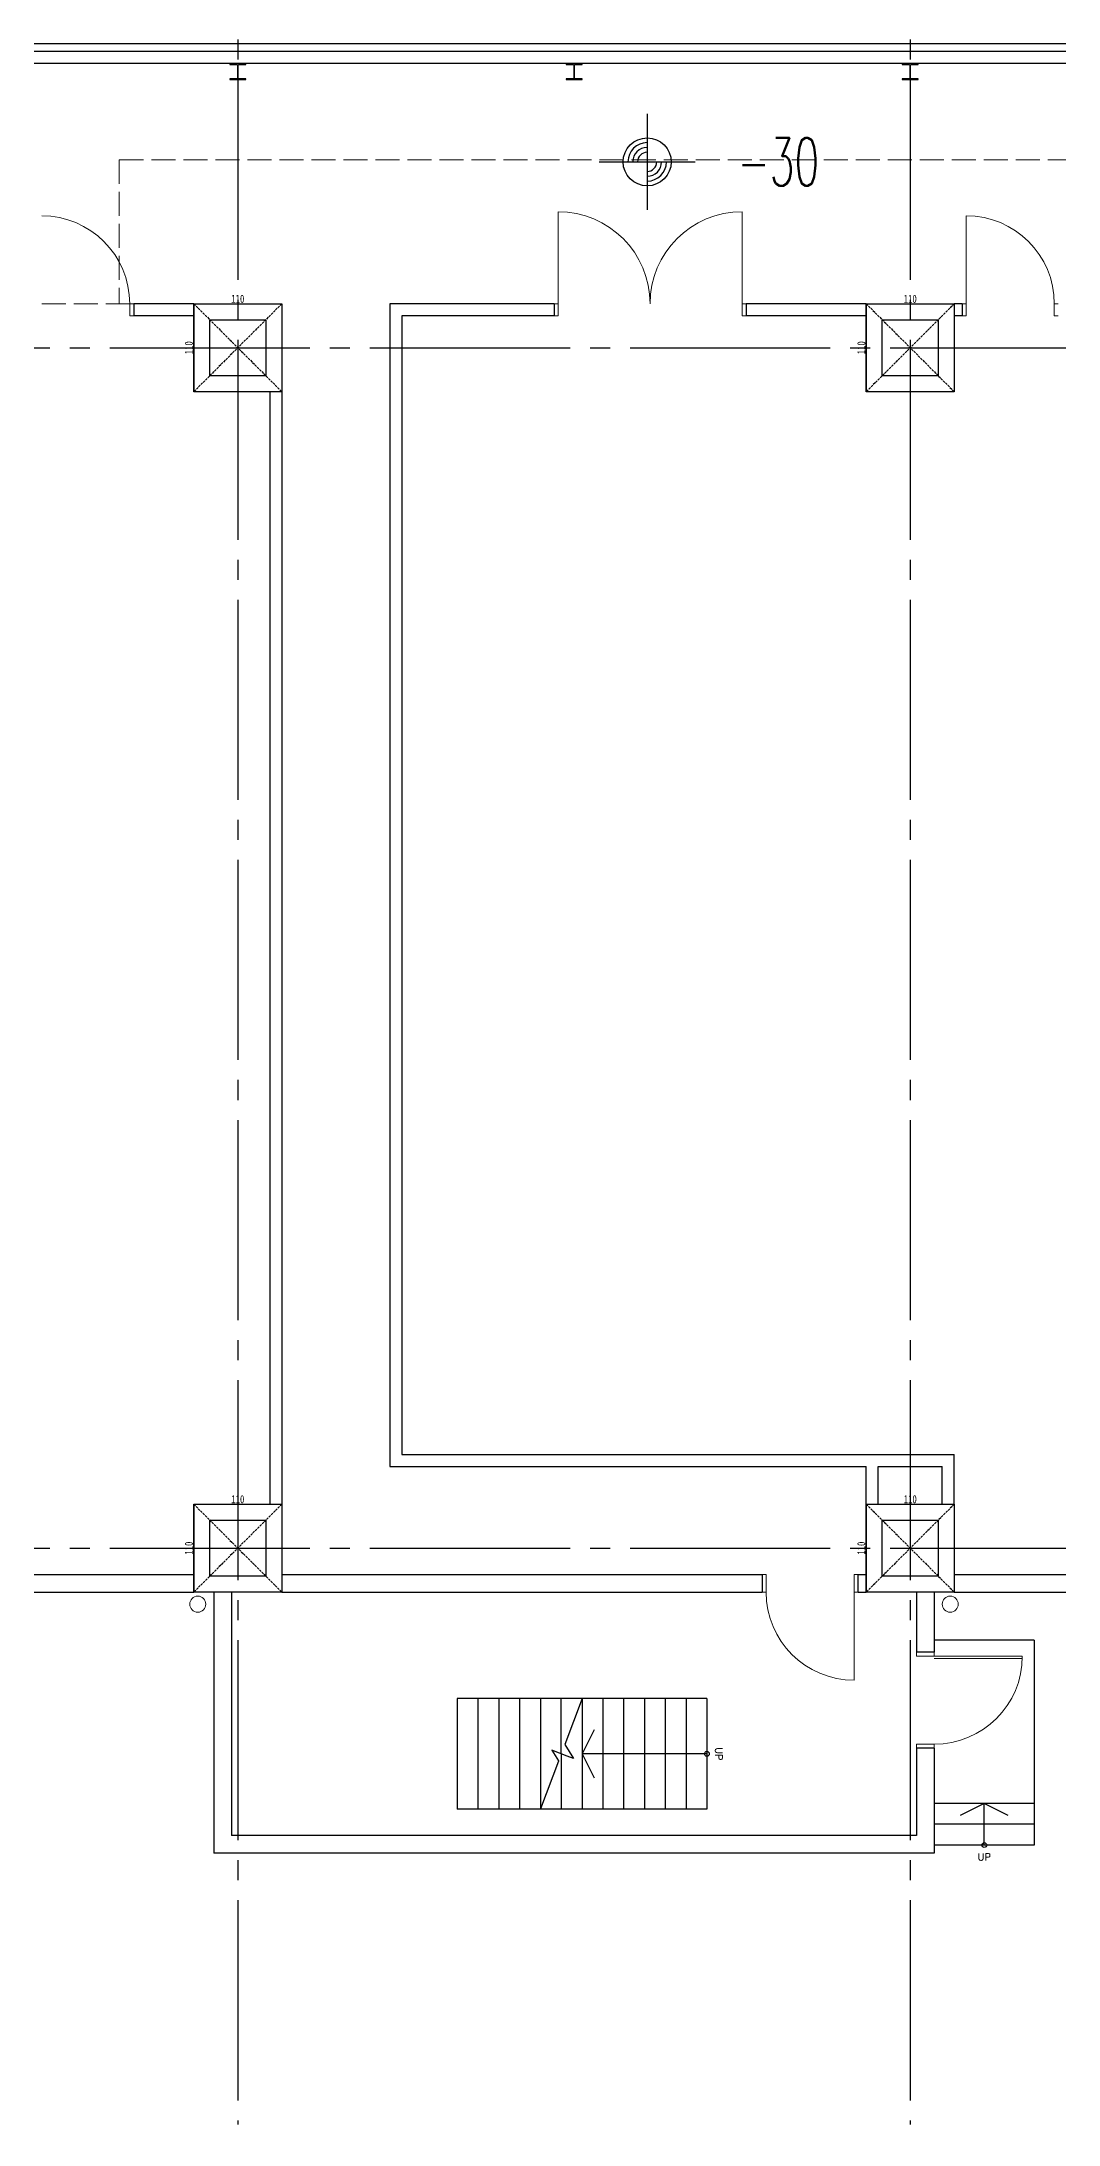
# Model space of a CAD drawing. Header units: millimetres. Extents: x -960 to 39633, y -720 to 12125.
# Drawn here: x 17395 to 18665, y -720 to 1883 of the extents above; entities that cross this region are included whole.
import ezdxf
from ezdxf.enums import TextEntityAlignment as Align

# ---------------------------------------------------------------- set-up
doc = ezdxf.new("R2010")
doc.units = ezdxf.units.MM
doc.header["$LTSCALE"] = 100
doc.linetypes.add('X-S-FAB-L05$0$COL-CEN-LIN', pattern=[3.25, 2.5, -0.25, 0.25, -0.25])
doc.linetypes.add('X-S-FAB-L05$0$HIDDEN', pattern=[0.4, 0.3, -0.1])
for name, color, linetype in [('0-xref', 7, 'Continuous'), ('X-S-FAB-L05$0$0-arr', 8, 'Continuous'), ('X-S-FAB-L05$0$0-DIM-INT', 8, 'Continuous'), ('X-S-FAB-L05$0$0-DIM-TXT', 8, 'Continuous'), ('X-S-FAB-L05$0$0-stc', 8, 'Continuous'), ('X-S-FAB-L05$0$12', 8, 'Continuous'), ('X-S-FAB-L05$0$1_L05平面圖_1_A-OBJE-MEP', 8, 'Continuous'), ('X-S-FAB-L05$0$1_L05平面圖_1_Door', 8, 'Continuous'), ('X-S-FAB-L05$0$AREA', 8, 'Continuous'), ('X-S-FAB-L05$0$BEAM', 8, 'Continuous'), ('X-S-FAB-L05$0$BLOCK', 8, 'Continuous'), ('X-S-FAB-L05$0$CCL', 8, 'X-S-FAB-L05$0$COL-CEN-LIN'), ('X-S-FAB-L05$0$COL', 8, 'Continuous'), ('X-S-FAB-L05$0$COL-S', 8, 'Continuous'), ('X-S-FAB-L05$0$OPEN-UP', 8, 'X-S-FAB-L05$0$HIDDEN'), ('X-S-FAB-L05$0$S-鋼柱', 8, 'Continuous'), ('X-S-FAB-L05$0$ST', 8, 'Continuous'), ('X-S-FAB-L05$0$TXT', 8, 'Continuous'), ('X-S-FAB-L05$0$WALL-BK', 8, 'Continuous'), ('X-S-FAB-L05$0$WALL-DR', 8, 'Continuous'), ('X-S-FAB-L05$0$WALL-RC', 8, 'Continuous'), ('X-S-FAB-L05$0$高程', 8, 'Continuous')]:
    doc.layers.add(name, color=color, linetype=linetype)
doc.styles.add('X-S-FAB-L05$0$CHINA', font='simplex.shx', dxfattribs={"width": 0.75, "bigfont": 'chineset.shx'})
doc.styles.add('X-S-FAB-L05$0$DIM', font='', dxfattribs={"width": 0.8})
doc.styles.get('X-S-FAB-L05$0$DIM').set_extended_font_data('MingLiU')
doc.dimstyles.new('X-S-FAB-L05$0$JJP_005_defpoint', dxfattribs={"dimtxt": 20, "dimasz": 0.5, "dimexe": 0.5, "dimexo": 0.5, "dimgap": 0.5, "dimtad": 1, "dimdsep": 46, "dimtxsty": 'X-S-FAB-L05$0$DIM', "dimblk": 'X-S-FAB-L05$0$_None', "dimcen": 10, "dimclrd": 256, "dimclre": 256, "dimclrt": 256, "dimadec": 0, "dimazin": 0, "dimtfac": 1, "dimtix": 1, "dimtmove": 2, "dimatfit": 3, "dimldrblk": 'X-S-FAB-L05$0$_None', "dimfxl": 0.5, "dimtolj": 1, "dimtzin": 0, "dimarcsym": 0})

# ---------------------------------------------------------------- blocks, each defined once
blk = doc.blocks.new('*D173')
at = {"layer": 'DefPoints', "lineweight": -2, "transparency": 16777216}
blk.add_line((0, 0), (110, 0), dxfattribs=at)
at = {"layer": 'DefPoints', "color": 0, "transparency": 16777216}
for p in [(0, 0), (110, 0), (110, 0)]:
    blk.add_point(p, dxfattribs=at)
at = {"layer": 'DefPoints', "transparency": 16777216, "insert": (55, 6.1), "char_height": 10, "attachment_point": 5, "style": 'X-S-FAB-L05$0$DIM'}
blk.add_mtext('\\A1;110', dxfattribs=at)
blk = doc.blocks.new('X-S-FAB-L05$0$_None')
blk = doc.blocks.new('*D174')
at = {"layer": 'DefPoints', "lineweight": -2, "transparency": 16777216}
blk.add_line((0, 0), (0, -110), dxfattribs=at)
at = {"layer": 'DefPoints', "color": 0, "transparency": 16777216}
for p in [(0, 0), (0, -110), (0, -110)]:
    blk.add_point(p, dxfattribs=at)
at = {"layer": 'DefPoints', "transparency": 16777216, "insert": (-6.1, -55), "char_height": 10, "attachment_point": 5, "rotation": 90, "style": 'X-S-FAB-L05$0$DIM'}
blk.add_mtext('\\A1;110', dxfattribs=at)
blk = doc.blocks.new('*U59')
blk.add_lwpolyline([(0, 0.5), (1.534, 0.5), (1.841, 0.09), (1.841, 0.3), (1.841, 0.818), (2.083, 0.5, 0.234256), (2.084, 0.5), (3.682, 0.5)], format="xyb")
blk = doc.blocks.new('X-S-FAB-L05$0$A$C5E0A759A')
at = {"layer": 'X-S-FAB-L05$0$0-DIM-INT'}
for p, q in [((75, 105, -2689.4), (75, 45, -2689.4)), ((45, 75, -2689.4), (105, 75, -2689.4))]:
    blk.add_line(p, q, dxfattribs=at)
blk.add_circle((75, 75, -2689.4), 15, dxfattribs=at)
at = {"layer": 'X-S-FAB-L05$0$0-DIM-INT', "color": 4}
for radius, start, end in [(12, 90, 180), (9, 90, 180), (6, 90, 180), (12, 270, 0), (9, 270, 0), (6, 270, 0)]:
    blk.add_arc((75, 75, -2689.4), radius, start, end, dxfattribs=at)
at = {"layer": 'X-S-FAB-L05$0$0-DIM-TXT', "style": 'X-S-FAB-L05$0$CHINA', "width": 0.75}
blk.add_attdef('HIG', text='', height=40, dxfattribs=at).set_placement((119.1, 75, -2689.4), align=Align.MIDDLE_LEFT)
blk = doc.blocks.new('*U58')
at = {"layer": 'DefPoints', "linetype": 'X-S-FAB-L05$0$HIDDEN', "ltscale": 0.1}
for p, q in [((110, 0), (0, -110)), ((0, 0), (110, -110))]:
    blk.add_line(p, q, dxfattribs=at)
at = {"layer": 'X-S-FAB-L05$0$COL', "ltscale": 0.1}
blk.add_lwpolyline([(0, 0), (110, 0), (110, -110), (0, -110)], close=True, dxfattribs=at)
at = {"layer": 'DefPoints'}
dim = blk.add_linear_dim(base=(0, -110), p1=(0, 0), p2=(0, -110), angle=90, dimstyle='X-S-FAB-L05$0$JJP_005_defpoint', override={"dimtxt": 10}, dxfattribs=at)
dim.commit()
dim.dimension.update_dxf_attribs({"geometry": '*D174', "text_midpoint": (-6.067, -55)})
dim = blk.add_linear_dim(base=(110, 0), p1=(0, 0), p2=(110, 0), dimstyle='X-S-FAB-L05$0$JJP_005_defpoint', override={"dimtxt": 10}, dxfattribs=at)
dim.commit()
dim.dimension.update_dxf_attribs({"geometry": '*D173', "text_midpoint": (55, 6.067)})
blk = doc.blocks.new('X-S-FAB-L05$0$FAB2-L05')
at = {"layer": 'X-S-FAB-L05$0$CCL'}
for p, q in [((-8520, 11005), (-8520, 0)), ((-7680, 11005), (-7680, 0)), ((-26880, 2220), (1210, 2220)), ((-26880, 720), (1210, 720))]:
    blk.add_line(p, q, dxfattribs=at)
at = {"layer": 'X-S-FAB-L05$0$COL-S'}
for points in [[(-8555, 2255), (-8485, 2255), (-8485, 2185), (-8555, 2185)], [(-7715, 2255), (-7645, 2255), (-7645, 2185), (-7715, 2185)], [(-8555, 755), (-8485, 755), (-8485, 685), (-8555, 685)], [(-7715, 755), (-7645, 755), (-7645, 685), (-7715, 685)]]:
    blk.add_lwpolyline(points, close=True, dxfattribs=at)
at = {"layer": 'X-S-FAB-L05$0$BEAM'}
for p in [(-8575, 2275), (-7735, 2275), (-8575, 775), (-7735, 775)]:
    blk.add_blockref('*U58', p, dxfattribs=at)
blk = doc.blocks.new('X-S-FAB-L05')
at = {"layer": 'X-S-FAB-L05$0$0-arr', "color": 4}
for points in [[(18085, -227), (18070, -257), (18085, -287)], [(18602.5, -334), (18572.5, -319), (18542.5, -334)]]:
    blk.add_lwpolyline(points, dxfattribs=at)
for centre in [(18226, -257), (18572.5, -371)]:
    blk.add_circle(centre, 3, dxfattribs=at)
at = {"layer": 'X-S-FAB-L05$0$12'}
for points in [[(18226, -257), (18070, -257)], [(18572.5, -371), (18572.5, -319)]]:
    blk.add_lwpolyline(points, dxfattribs=at)
at = {"layer": 'X-S-FAB-L05$0$1_L05平面圖_1_A-OBJE-MEP', "color": 8, "lineweight": 0, "ltscale": 10}
for centre in [(17590, -70), (18530, -70)]:
    blk.add_circle(centre, 10, dxfattribs=at)
at = {"layer": 'X-S-FAB-L05$0$1_L05平面圖_1_Door', "color": 4, "lineweight": 0, "ltscale": 10}
for p, q in [((18040, 1555), (18040, 1670)), ((18270, 1555), (18270, 1670)), ((18550, 1555), (18550, 1665)), ((17505, 1540), (17505, 1555)), ((17505, 1555), (17510, 1555)), ((17510, 1540), (17505, 1540)), ((18040, 1555), (18035, 1555)), ((18035, 1540), (18040, 1540)), ((18040, 1540), (18040, 1555)), ((18275, 1555), (18270, 1555)), ((18270, 1555), (18270, 1540)), ((18270, 1540), (18275, 1540)), ((18545, 1555), (18550, 1555)), ((18550, 1540), (18545, 1540)), ((18550, 1555), (18550, 1540)), ((18660, 1540), (18660, 1555)), ((18660, 1555), (18665, 1555)), ((18665, 1540), (18660, 1540)), ((18295, -33), (18300, -33)), ((18300, -33), (18300, -55)), ((18410, -55), (18410, -33)), ((18410, -33), (18415, -33)), ((18300, -55), (18295, -55)), ((18415, -55), (18410, -55)), ((18410, -55), (18410, -165)), ((18488, -130), (18488, -135)), ((18510, -135), (18510, -130)), ((18488, -135), (18510, -135)), ((18510, -135), (18620, -135)), ((18620, -138), (18510, -138)), ((18510, -245), (18488, -245)), ((18488, -245), (18488, -250)), ((18510, -250), (18510, -245))]:
    blk.add_line(p, q, dxfattribs=at)
for centre, radius, start, end in [((18040, 1555), 115, 0, 90), ((18270, 1555), 115, 90, 180), ((17395, 1555), 110, 0, 90), ((18550, 1555), 110, 0, 90), ((18410, -55), 110, 180, 270), ((18510, -135), 110, 270, 0)]:
    blk.add_arc(centre, radius, start, end, dxfattribs=at)
at = {"layer": 'X-S-FAB-L05$0$AREA'}
for p, q in [((18070, -188), (17914, -188)), ((17914, -188), (17914, -326)), ((17940, -188), (17940, -326)), ((17966, -188), (17966, -326)), ((17992, -188), (17992, -326)), ((18018, -188), (18018, -326)), ((18044, -256.906), (18044, -188)), ((18018, -326), (17914, -326))]:
    blk.add_line(p, q, dxfattribs=at)
at = {"layer": 'X-S-FAB-L05$0$COL-S'}
for points in [[(17605, 1535), (17675, 1535), (17675, 1465), (17605, 1465)], [(18445, 1535), (18515, 1535), (18515, 1465), (18445, 1465)], [(17605, 35), (17675, 35), (17675, -35), (17605, -35)], [(18445, 35), (18515, 35), (18515, -35), (18445, -35)]]:
    blk.add_lwpolyline(points, close=True, dxfattribs=at)
at = {"layer": 'X-S-FAB-L05$0$OPEN-UP', "color": 15, "lineweight": 0}
for p, q in [((17492, 1735), (17492, 1555)), ((17492, 1735), (19837.68, 1735)), ((17395, 1555), (17505, 1555))]:
    blk.add_line(p, q, dxfattribs=at)
at = {"layer": 'X-S-FAB-L05$0$S-鋼柱'}
for points in [[(17630, 1835), (17650, 1835), (17650, 1836.2), (17641.2, 1836.2, -0.41421356), (17640.4, 1837), (17640.4, 1853, -0.41421356), (17641.2, 1853.8), (17650, 1853.8), (17650, 1855), (17630, 1855), (17630, 1853.8), (17638.8, 1853.8, -0.41421356), (17639.6, 1853), (17639.6, 1837, -0.41421356), (17638.8, 1836.2), (17630, 1836.2)], [(18050, 1835), (18070, 1835), (18070, 1836.2), (18061.2, 1836.2, -0.41421356), (18060.4, 1837), (18060.4, 1853, -0.41421356), (18061.2, 1853.8), (18070, 1853.8), (18070, 1855), (18050, 1855), (18050, 1853.8), (18058.8, 1853.8, -0.41421356), (18059.6, 1853), (18059.6, 1837, -0.41421356), (18058.8, 1836.2), (18050, 1836.2)], [(18470, 1835), (18490, 1835), (18490, 1836.2), (18481.2, 1836.2, -0.41421356), (18480.4, 1837), (18480.4, 1853, -0.41421356), (18481.2, 1853.8), (18490, 1853.8), (18490, 1855), (18470, 1855), (18470, 1853.8), (18478.8, 1853.8, -0.41421356), (18479.6, 1853), (18479.6, 1837, -0.41421356), (18478.8, 1836.2), (18470, 1836.2)]]:
    blk.add_lwpolyline(points, format="xyb", close=True, dxfattribs=at)
at = {"layer": 'X-S-FAB-L05$0$ST'}
for p, q in [((18635, -115), (18510, -115)), ((18635, -115), (18635, -371)), ((18226, -188), (18070, -188)), ((18070, -188), (18070, -326)), ((18096, -188), (18096, -326)), ((18122, -188), (18122, -326)), ((18148, -188), (18148, -326)), ((18174, -188), (18174, -326)), ((18200, -188), (18200, -326)), ((18226, -188), (18226, -326)), ((18044, -256.906), (18044, -326)), ((18226, -326), (18018, -326)), ((18635, -319), (18510, -319)), ((18635, -345), (18510, -345)), ((18635, -371), (18510, -371))]:
    blk.add_line(p, q, dxfattribs=at)
at = {"layer": 'X-S-FAB-L05$0$WALL-BK'}
for p, q in [((19759.737, 1870), (16745, 1870)), ((19768.398, 1855), (16745, 1855))]:
    blk.add_line(p, q, dxfattribs=at)
at = {"layer": 'X-S-FAB-L05$0$WALL-DR'}
for p, q in [((16745, 1880), (24310, 1880)), ((17585, 1555), (17510, 1555)), ((17510, 1555), (17510, 1540)), ((17585, 1540), (17510, 1540)), ((18035, 1555), (17830, 1555)), ((17830, 1555), (17830, 102)), ((18035, 1540), (17845, 1540)), ((17845, 1540), (17845, 117)), ((18035, 1555), (18035, 1540)), ((18425, 1555), (18275, 1555)), ((18275, 1555), (18275, 1540)), ((18425, 1540), (18275, 1540)), ((18545, 1555), (18535, 1555)), ((18545, 1540), (18535, 1540)), ((18545, 1555), (18545, 1540)), ((17680, 1445), (17680, 55)), ((17695, 1445), (17695, 55)), ((17845, 117), (18535, 117)), ((18535, 55), (18535, 117)), ((17830, 102), (18425, 102)), ((18425, 55), (18425, 102)), ((18440, 102), (18520, 102)), ((18440, 55), (18440, 102)), ((18520, 55), (18520, 102))]:
    blk.add_line(p, q, dxfattribs=at)
at = {"layer": 'X-S-FAB-L05$0$WALL-RC'}
for p, q in [((16855, -33), (17585, -33)), ((17695, -33), (18295, -33)), ((18295, -33), (18295, -55)), ((18415, -33), (18425, -33)), ((18415, -55), (18415, -33)), ((18535, -33), (19265, -33)), ((16855, -55), (17585, -55)), ((17610, -55), (17610, -381)), ((17632, -55), (17632, -359)), ((17695, -55), (18295, -55)), ((18415, -55), (18425, -55)), ((18488, -55), (18488, -130)), ((18510, -55), (18510, -130)), ((18535, -55), (19265, -55)), ((18510, -130), (18488, -130)), ((18510, -250), (18488, -250)), ((18488, -250), (18488, -359)), ((18510, -250), (18510, -381)), ((18488, -359), (17632, -359)), ((18510, -381), (17610, -381))]:
    blk.add_line(p, q, dxfattribs=at)
at = {"layer": 'X-S-FAB-L05$0$0-stc', "xscale": -40.00000000000001, "yscale": 40.00000000000001, "zscale": 40.00000000000001, "rotation": 69.35300917502961}
blk.add_blockref('*U59', (18088.715, -195.052), dxfattribs=at)
at = {"layer": 'X-S-FAB-L05$0$BEAM'}
for p in [(17585, 1555), (18425, 1555), (17585, 55), (18425, 55)]:
    blk.add_blockref('*U58', p, dxfattribs=at)
at = {"layer": 'X-S-FAB-L05$0$BLOCK'}
blk.add_blockref('X-S-FAB-L05$0$FAB2-L05', (26160, -720), dxfattribs=at)
at = {"layer": 'X-S-FAB-L05$0$高程'}
ref = blk.add_blockref('X-S-FAB-L05$0$A$C5E0A759A', (18001.394, 1582.288, 5378.8), dxfattribs=dict(at, xscale=2, yscale=2, zscale=2))
ref.add_attrib('HIG', ' -30', dxfattribs={"layer": 'X-S-FAB-L05$0$0-DIM-TXT', "height": 60, "style": 'X-S-FAB-L05$0$CHINA', "width": 0.6}).set_placement((18239.646, 1732.288), align=Align.MIDDLE_LEFT)
at = {"layer": 'X-S-FAB-L05$0$TXT', "style": 'X-S-FAB-L05$0$CHINA'}
blk.add_text('UP', height=9, rotation=270, dxfattribs=at).set_placement((18241, -257, 0), align=Align.MIDDLE_CENTER)
blk.add_text('UP', height=9, dxfattribs=at).set_placement((18572.5, -386, 0), align=Align.MIDDLE_CENTER)

msp = doc.modelspace()

# ---------------------------------------------------------------- block references
at = {"layer": '0-xref'}
msp.add_blockref('X-S-FAB-L05', (0, 0), dxfattribs=at)

doc.saveas('drawing.dxf')
